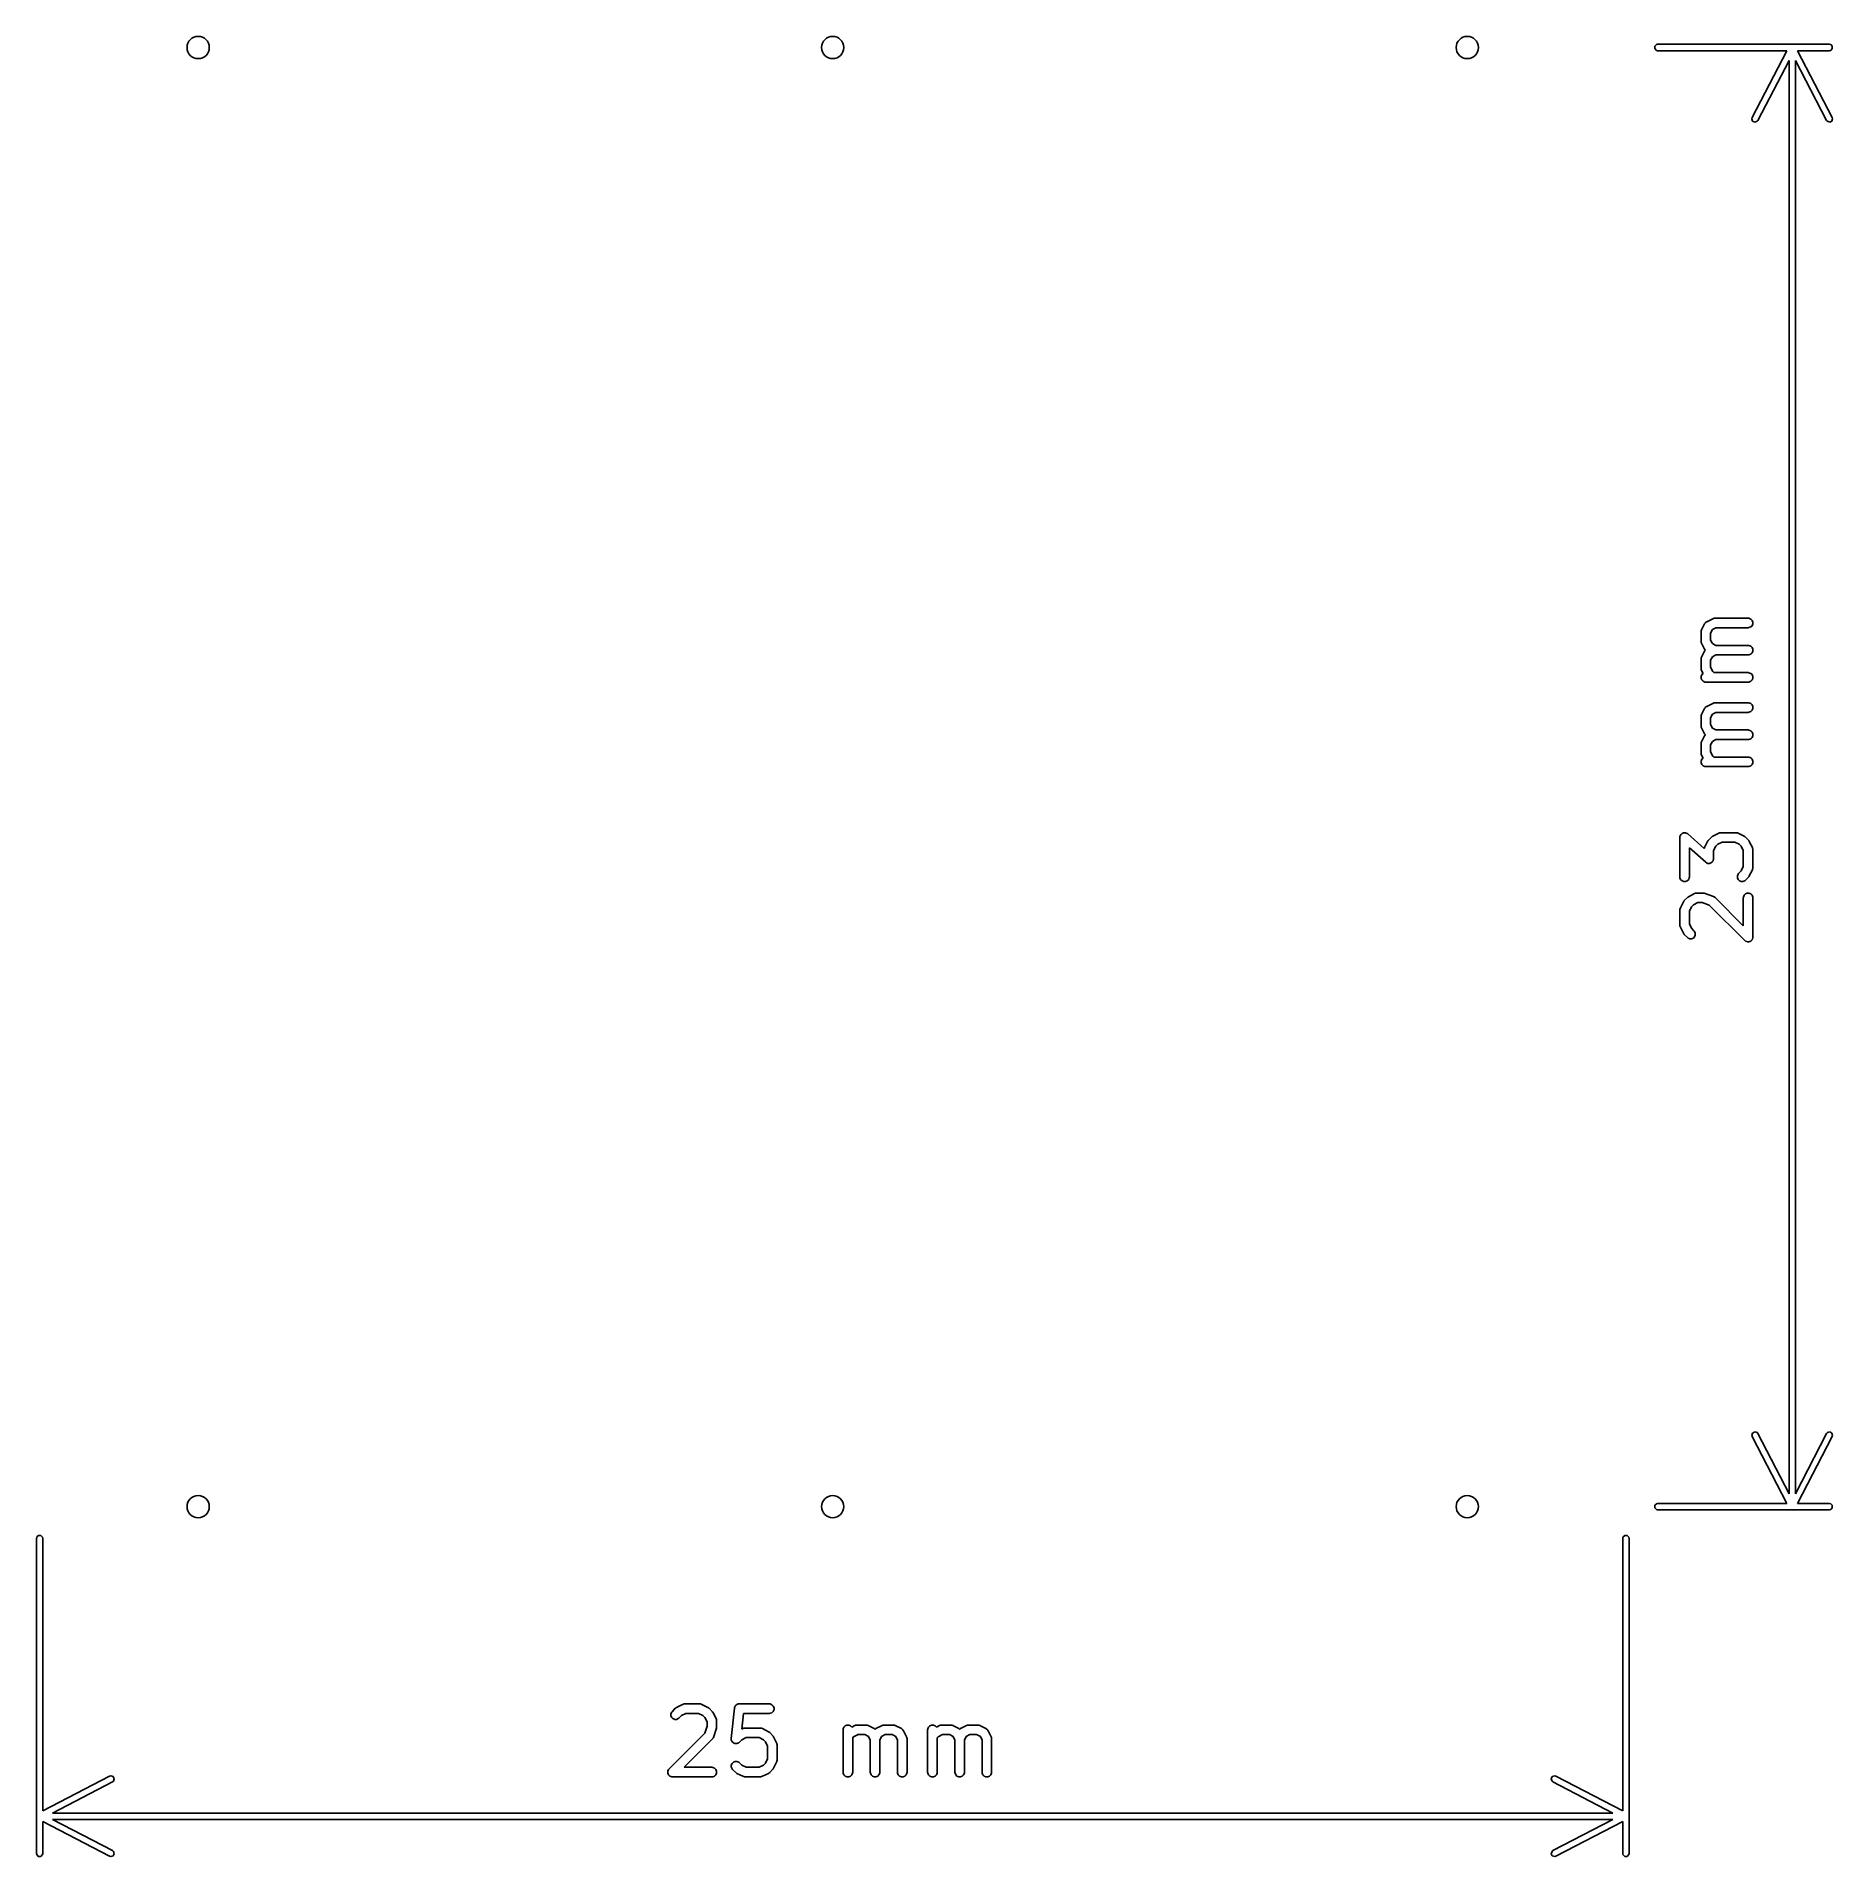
# Model space of a CAD drawing. Extents: x 0 to 1.11, y -0.22 to 0.91.
import ezdxf

# ---------------------------------------------------------------- set-up
doc = ezdxf.new("R2010")
doc.units = 0
doc.header["$MEASUREMENT"] = 0
doc.layers.add('BLACK', color=7, linetype='CONTINUOUS')

msp = doc.modelspace()

# ---------------------------------------------------------------- linework, layer by layer
at = {"layer": 'BLACK', "linetype": 'CONTINUOUS'}
for p, q in [((1.0021, 0.9063), (1.0032, 0.9073)), ((1.0021, 0.9048), (1.0021, 0.9063)), ((1.0032, 0.9037), (1.0021, 0.9048)), ((1.0032, 0.9073), (1.0039, 0.9075)), ((1.0039, 0.9035), (1.0032, 0.9037)), ((1.0039, 0.9075), (1.1105, 0.9075)), ((1.1105, 0.9075), (1.1113, 0.9073)), ((1.1113, 0.9037), (1.1105, 0.9035)), ((1.1113, 0.9073), (1.1123, 0.9063)), ((1.1123, 0.9048), (1.1113, 0.9037)), ((1.1123, 0.9063), (1.1123, 0.9048)), ((1.0842, 0.9035), (1.0039, 0.9035)), ((1.0626, 0.8621), (1.0842, 0.9035)), ((1.0855, 0.8975), (1.0661, 0.8603)), ((1.0855, 0.008), (1.0855, 0.8975)), ((1.1088, 0.8603), (1.0894, 0.8975)), ((1.0894, 0.8975), (1.0894, 0.008)), ((1.1105, 0.9035), (1.0907, 0.9035)), ((1.0907, 0.9035), (1.1123, 0.8621)), ((1.0624, 0.8613), (1.0626, 0.8621)), ((1.0628, 0.8599), (1.0624, 0.8613)), ((1.0642, 0.8592), (1.0628, 0.8599)), ((1.0656, 0.8597), (1.0642, 0.8592)), ((1.0661, 0.8603), (1.0656, 0.8597)), ((1.1093, 0.8597), (1.1088, 0.8603)), ((1.1107, 0.8592), (1.1093, 0.8597)), ((1.112, 0.8599), (1.1107, 0.8592)), ((1.1125, 0.8613), (1.112, 0.8599)), ((1.1123, 0.8621), (1.1125, 0.8613)), ((1.0309, 0.5433), (1.031, 0.5434)), ((1.0309, 0.5427), (1.0309, 0.5433)), ((1.0309, 0.5371), (1.0309, 0.5427)), ((1.031, 0.5435), (1.0312, 0.5441)), ((1.031, 0.5434), (1.031, 0.5435)), ((1.0312, 0.5441), (1.0331, 0.5478)), ((1.0331, 0.5479), (1.0331, 0.548)), ((1.0331, 0.548), (1.0332, 0.548)), ((1.0331, 0.5478), (1.0331, 0.5479)), ((1.0332, 0.548), (1.0334, 0.5483)), ((1.0334, 0.5483), (1.0336, 0.5485)), ((1.0336, 0.5485), (1.0339, 0.5488)), ((1.0339, 0.5488), (1.0342, 0.549)), ((1.0342, 0.549), (1.0342, 0.5491)), ((1.0342, 0.5491), (1.0343, 0.5491)), ((1.0343, 0.5491), (1.0344, 0.5491)), ((1.0344, 0.5491), (1.0381, 0.551)), ((1.0379, 0.5443), (1.0368, 0.542)), ((1.0401, 0.5454), (1.0379, 0.5443)), ((1.0381, 0.551), (1.0387, 0.5512)), ((1.0387, 0.5512), (1.0388, 0.5512)), ((1.0388, 0.5512), (1.0389, 0.5513)), ((1.0389, 0.5513), (1.0394, 0.5513)), ((1.0394, 0.5513), (1.0601, 0.5513)), ((1.0601, 0.5454), (1.0401, 0.5454)), ((1.0601, 0.5513), (1.0606, 0.5513)), ((1.0606, 0.5455), (1.0601, 0.5454)), ((1.0606, 0.5513), (1.0617, 0.5508)), ((1.0617, 0.5459), (1.0606, 0.5455)), ((1.0617, 0.5508), (1.0625, 0.55)), ((1.0625, 0.5467), (1.0617, 0.5459)), ((1.0625, 0.55), (1.063, 0.5489)), ((1.063, 0.5478), (1.0625, 0.5467)), ((1.063, 0.5489), (1.063, 0.5478)), ((1.0309, 0.5365), (1.0309, 0.5371)), ((1.031, 0.5364), (1.0309, 0.5365)), ((1.031, 0.5363), (1.031, 0.5364)), ((1.0312, 0.5358), (1.031, 0.5363)), ((1.0331, 0.5321), (1.0312, 0.5358)), ((1.0312, 0.5272), (1.0331, 0.5309)), ((1.0331, 0.532), (1.0331, 0.5321)), ((1.0331, 0.5319), (1.0331, 0.532)), ((1.0332, 0.5319), (1.0331, 0.5319)), ((1.0331, 0.531), (1.0331, 0.5311)), ((1.0331, 0.5311), (1.0332, 0.5311)), ((1.0331, 0.5309), (1.0331, 0.531)), ((1.0334, 0.5316), (1.0332, 0.5319)), ((1.0332, 0.5311), (1.0334, 0.5314)), ((1.0334, 0.5315), (1.0334, 0.5316)), ((1.0334, 0.5314), (1.0334, 0.5315)), ((1.0368, 0.542), (1.0368, 0.5378)), ((1.0368, 0.5378), (1.0379, 0.5356)), ((1.0379, 0.5356), (1.0401, 0.5344)), ((1.0401, 0.5344), (1.0601, 0.5344)), ((1.0601, 0.5344), (1.0606, 0.5344)), ((1.0606, 0.5344), (1.0617, 0.534)), ((1.0617, 0.534), (1.0625, 0.5331)), ((1.0625, 0.5331), (1.063, 0.5321)), ((1.063, 0.5309), (1.0625, 0.5299)), ((1.063, 0.5321), (1.063, 0.5309)), ((1.0309, 0.5264), (1.031, 0.5265)), ((1.0309, 0.5259), (1.0309, 0.5264)), ((1.0309, 0.5202), (1.0309, 0.5259)), ((1.0309, 0.5197), (1.0309, 0.5202)), ((1.031, 0.5196), (1.0309, 0.5197)), ((1.031, 0.5267), (1.0312, 0.5272)), ((1.031, 0.5265), (1.031, 0.5267)), ((1.0379, 0.5274), (1.0368, 0.5252)), ((1.0368, 0.5252), (1.0368, 0.5209)), ((1.0368, 0.5209), (1.0381, 0.5182)), ((1.0401, 0.5285), (1.0379, 0.5274)), ((1.0601, 0.5285), (1.0401, 0.5285)), ((1.0606, 0.5286), (1.0601, 0.5285)), ((1.0617, 0.529), (1.0606, 0.5286)), ((1.0625, 0.5299), (1.0617, 0.529)), ((1.0309, 0.5152), (1.0314, 0.5163)), ((1.0309, 0.514), (1.0309, 0.5152)), ((1.0314, 0.513), (1.0309, 0.514)), ((1.031, 0.5195), (1.031, 0.5196)), ((1.0312, 0.5189), (1.031, 0.5195)), ((1.0321, 0.517), (1.0312, 0.5189)), ((1.0314, 0.5163), (1.0321, 0.517)), ((1.0322, 0.5122), (1.0314, 0.513)), ((1.0332, 0.5117), (1.0322, 0.5122)), ((1.0338, 0.5117), (1.0332, 0.5117)), ((1.0601, 0.5117), (1.0338, 0.5117)), ((1.0381, 0.5182), (1.0388, 0.5176)), ((1.0388, 0.5176), (1.0601, 0.5176)), ((1.0601, 0.5176), (1.0606, 0.5175)), ((1.0606, 0.5117), (1.0601, 0.5117)), ((1.0606, 0.5175), (1.0617, 0.5171)), ((1.0617, 0.5122), (1.0606, 0.5117)), ((1.0617, 0.5171), (1.0625, 0.5163)), ((1.0625, 0.513), (1.0617, 0.5122)), ((1.0625, 0.5163), (1.063, 0.5152)), ((1.063, 0.514), (1.0625, 0.513)), ((1.063, 0.5152), (1.063, 0.514)), ((1.0344, 0.4966), (1.0381, 0.4985)), ((1.0381, 0.4985), (1.0387, 0.4987)), ((1.0387, 0.4987), (1.0388, 0.4987)), ((1.0388, 0.4987), (1.0389, 0.4988)), ((1.0389, 0.4988), (1.0394, 0.4988)), ((1.0394, 0.4988), (1.0601, 0.4988)), ((1.0601, 0.4988), (1.0606, 0.4988)), ((1.0606, 0.4988), (1.0617, 0.4983)), ((1.0617, 0.4983), (1.0625, 0.4975)), ((1.0625, 0.4975), (1.063, 0.4965)), ((1.0309, 0.4908), (1.031, 0.4909)), ((1.0309, 0.4903), (1.0309, 0.4908)), ((1.0309, 0.4846), (1.0309, 0.4903)), ((1.031, 0.491), (1.0312, 0.4916)), ((1.031, 0.4909), (1.031, 0.491)), ((1.0312, 0.4916), (1.0331, 0.4953)), ((1.0331, 0.4954), (1.0331, 0.4955)), ((1.0331, 0.4955), (1.0332, 0.4955)), ((1.0331, 0.4953), (1.0331, 0.4954)), ((1.0332, 0.4955), (1.0334, 0.4958)), ((1.0334, 0.4958), (1.0336, 0.4961)), ((1.0336, 0.4961), (1.0339, 0.4963)), ((1.0339, 0.4963), (1.0342, 0.4965)), ((1.0342, 0.4965), (1.0342, 0.4966)), ((1.0342, 0.4966), (1.0343, 0.4966)), ((1.0343, 0.4966), (1.0344, 0.4966)), ((1.0379, 0.4918), (1.0368, 0.4896)), ((1.0368, 0.4896), (1.0368, 0.4853)), ((1.0401, 0.4929), (1.0379, 0.4918)), ((1.0601, 0.4929), (1.0401, 0.4929)), ((1.0606, 0.493), (1.0601, 0.4929)), ((1.0617, 0.4934), (1.0606, 0.493)), ((1.0625, 0.4942), (1.0617, 0.4934)), ((1.063, 0.4953), (1.0625, 0.4942)), ((1.063, 0.4965), (1.063, 0.4953)), ((1.0309, 0.4841), (1.0309, 0.4846)), ((1.031, 0.484), (1.0309, 0.4841)), ((1.031, 0.4838), (1.031, 0.484)), ((1.0312, 0.4833), (1.031, 0.4838)), ((1.031, 0.4742), (1.0312, 0.4747)), ((1.0331, 0.4796), (1.0312, 0.4833)), ((1.0312, 0.4747), (1.0331, 0.4784)), ((1.0331, 0.4795), (1.0331, 0.4796)), ((1.0331, 0.4794), (1.0331, 0.4795)), ((1.0332, 0.4794), (1.0331, 0.4794)), ((1.0331, 0.4785), (1.0331, 0.4786)), ((1.0331, 0.4786), (1.0332, 0.4786)), ((1.0331, 0.4784), (1.0331, 0.4785)), ((1.0334, 0.4791), (1.0332, 0.4794)), ((1.0332, 0.4786), (1.0334, 0.4789)), ((1.0334, 0.479), (1.0334, 0.4791)), ((1.0334, 0.4789), (1.0334, 0.479)), ((1.0368, 0.4853), (1.0379, 0.4831)), ((1.0379, 0.4749), (1.0368, 0.4727)), ((1.0379, 0.4831), (1.0401, 0.482)), ((1.0401, 0.476), (1.0379, 0.4749)), ((1.0401, 0.482), (1.0601, 0.482)), ((1.0601, 0.476), (1.0401, 0.476)), ((1.0601, 0.482), (1.0606, 0.4819)), ((1.0606, 0.4761), (1.0601, 0.476)), ((1.0606, 0.4819), (1.0617, 0.4815)), ((1.0617, 0.4765), (1.0606, 0.4761)), ((1.0617, 0.4815), (1.0625, 0.4806)), ((1.0625, 0.4774), (1.0617, 0.4765)), ((1.0625, 0.4806), (1.063, 0.4796)), ((1.063, 0.4784), (1.0625, 0.4774)), ((1.063, 0.4796), (1.063, 0.4784)), ((1.0309, 0.474), (1.031, 0.4741)), ((1.0309, 0.4734), (1.0309, 0.474)), ((1.0309, 0.4678), (1.0309, 0.4734)), ((1.0309, 0.4672), (1.0309, 0.4678)), ((1.031, 0.4671), (1.0309, 0.4672)), ((1.0309, 0.4627), (1.0314, 0.4638)), ((1.031, 0.4741), (1.031, 0.4742)), ((1.031, 0.467), (1.031, 0.4671)), ((1.0312, 0.4664), (1.031, 0.467)), ((1.0321, 0.4645), (1.0312, 0.4664)), ((1.0314, 0.4638), (1.0321, 0.4645)), ((1.0368, 0.4727), (1.0368, 0.4685)), ((1.0368, 0.4685), (1.0381, 0.4658)), ((1.0381, 0.4658), (1.0388, 0.4651)), ((1.0388, 0.4651), (1.0601, 0.4651)), ((1.0601, 0.4651), (1.0606, 0.465)), ((1.0606, 0.465), (1.0617, 0.4646)), ((1.0617, 0.4646), (1.0625, 0.4638)), ((1.0625, 0.4638), (1.063, 0.4627)), ((1.0309, 0.4616), (1.0309, 0.4627)), ((1.0314, 0.4605), (1.0309, 0.4616)), ((1.0322, 0.4597), (1.0314, 0.4605)), ((1.0332, 0.4592), (1.0322, 0.4597)), ((1.0338, 0.4592), (1.0332, 0.4592)), ((1.0601, 0.4592), (1.0338, 0.4592)), ((1.0606, 0.4592), (1.0601, 0.4592)), ((1.0617, 0.4597), (1.0606, 0.4592)), ((1.0625, 0.4605), (1.0617, 0.4597)), ((1.063, 0.4616), (1.0625, 0.4605)), ((1.063, 0.4627), (1.063, 0.4616)), ((1.0195, 0.4179), (1.0199, 0.4181)), ((1.0199, 0.4181), (1.02, 0.4181)), ((1.02, 0.4181), (1.0201, 0.4182)), ((1.0201, 0.4182), (1.0206, 0.4182)), ((1.0206, 0.4182), (1.0211, 0.4182)), ((1.0211, 0.4182), (1.0212, 0.4182)), ((1.0212, 0.4182), (1.0213, 0.4182)), ((1.0213, 0.4182), (1.0217, 0.418)), ((1.0217, 0.418), (1.0222, 0.4178)), ((1.0419, 0.4179), (1.0424, 0.4181)), ((1.0424, 0.4181), (1.0425, 0.4181)), ((1.0425, 0.4181), (1.0426, 0.4182)), ((1.0426, 0.4182), (1.0432, 0.4182)), ((1.0432, 0.4182), (1.0526, 0.4182)), ((1.0526, 0.4182), (1.0531, 0.4182)), ((1.0531, 0.4182), (1.0532, 0.4181)), ((1.0532, 0.4181), (1.0534, 0.4181)), ((1.0534, 0.4181), (1.0539, 0.4179)), ((1.0177, 0.4153), (1.0178, 0.4156)), ((1.0177, 0.3909), (1.0177, 0.4153)), ((1.0178, 0.4158), (1.018, 0.4163)), ((1.0178, 0.4157), (1.0178, 0.4158)), ((1.0178, 0.4156), (1.0178, 0.4157)), ((1.0178, 0.4156), (1.0178, 0.4156)), ((1.018, 0.4163), (1.0181, 0.4167)), ((1.0181, 0.4167), (1.0182, 0.4168)), ((1.0182, 0.4169), (1.0186, 0.4172)), ((1.0182, 0.4168), (1.0182, 0.4169)), ((1.0186, 0.4172), (1.0189, 0.4176)), ((1.0189, 0.4176), (1.019, 0.4176)), ((1.019, 0.4176), (1.0191, 0.4177)), ((1.0191, 0.4177), (1.0195, 0.4179)), ((1.0222, 0.4178), (1.0223, 0.4177)), ((1.0223, 0.4177), (1.0223, 0.4177)), ((1.0223, 0.4177), (1.0224, 0.4177)), ((1.0224, 0.4177), (1.0226, 0.4175)), ((1.0226, 0.4175), (1.0329, 0.4085)), ((1.0338, 0.3999), (1.0237, 0.4088)), ((1.0237, 0.4088), (1.0237, 0.3909)), ((1.0329, 0.4085), (1.0331, 0.4091)), ((1.0331, 0.4091), (1.0349, 0.4128)), ((1.0349, 0.4128), (1.0351, 0.4131)), ((1.0351, 0.4131), (1.0351, 0.4132)), ((1.0351, 0.4132), (1.0352, 0.4132)), ((1.0352, 0.4133), (1.0353, 0.4134)), ((1.0352, 0.4132), (1.0352, 0.4133)), ((1.0353, 0.4134), (1.0355, 0.4136)), ((1.0355, 0.4136), (1.0374, 0.4155)), ((1.0374, 0.4155), (1.0376, 0.4157)), ((1.0376, 0.4157), (1.0377, 0.4158)), ((1.0376, 0.4157), (1.0376, 0.4157)), ((1.0377, 0.4158), (1.0378, 0.4158)), ((1.0378, 0.4158), (1.0379, 0.4159)), ((1.0379, 0.4159), (1.0381, 0.416)), ((1.0381, 0.416), (1.0419, 0.4179)), ((1.04, 0.4098), (1.0387, 0.4071)), ((1.0387, 0.4071), (1.0387, 0.4021)), ((1.0412, 0.411), (1.04, 0.4098)), ((1.0439, 0.4123), (1.0412, 0.411)), ((1.0519, 0.4123), (1.0439, 0.4123)), ((1.0546, 0.411), (1.0519, 0.4123)), ((1.0539, 0.4179), (1.0576, 0.416)), ((1.0558, 0.4098), (1.0546, 0.411)), ((1.0571, 0.4071), (1.0558, 0.4098)), ((1.0571, 0.3972), (1.0571, 0.4071)), ((1.0576, 0.416), (1.0579, 0.4159)), ((1.0579, 0.4159), (1.058, 0.4158)), ((1.058, 0.4158), (1.058, 0.4158)), ((1.058, 0.4158), (1.0581, 0.4157)), ((1.0581, 0.4157), (1.0582, 0.4157)), ((1.0582, 0.4157), (1.0584, 0.4155)), ((1.0584, 0.4155), (1.0603, 0.4136)), ((1.0603, 0.4136), (1.0605, 0.4134)), ((1.0605, 0.4134), (1.0605, 0.4133)), ((1.0605, 0.4133), (1.0606, 0.4132)), ((1.0606, 0.4132), (1.0607, 0.4132)), ((1.0607, 0.4132), (1.0607, 0.4131)), ((1.0607, 0.4131), (1.0608, 0.4128)), ((1.0608, 0.4128), (1.0627, 0.4091)), ((1.0627, 0.4091), (1.0629, 0.4085)), ((1.0629, 0.4085), (1.0629, 0.4084)), ((1.0629, 0.4084), (1.063, 0.4083)), ((1.063, 0.4083), (1.063, 0.4078)), ((1.063, 0.4078), (1.063, 0.3965)), ((1.034, 0.3997), (1.0338, 0.3999)), ((1.0341, 0.3997), (1.034, 0.3997)), ((1.0342, 0.3996), (1.0341, 0.3997)), ((1.0341, 0.3997), (1.0341, 0.3997)), ((1.0347, 0.3994), (1.0342, 0.3996)), ((1.0351, 0.3992), (1.0347, 0.3994)), ((1.0352, 0.3992), (1.0351, 0.3992)), ((1.0353, 0.3992), (1.0352, 0.3992)), ((1.0358, 0.3992), (1.0353, 0.3992)), ((1.0363, 0.3992), (1.0358, 0.3992)), ((1.0364, 0.3993), (1.0363, 0.3992)), ((1.0365, 0.3993), (1.0364, 0.3993)), ((1.0369, 0.3995), (1.0365, 0.3993)), ((1.0373, 0.3997), (1.0369, 0.3995)), ((1.0374, 0.3998), (1.0373, 0.3997)), ((1.0375, 0.3998), (1.0374, 0.3998)), ((1.0378, 0.4002), (1.0375, 0.3998)), ((1.0382, 0.4005), (1.0378, 0.4002)), ((1.0383, 0.4007), (1.0382, 0.4006)), ((1.0382, 0.4006), (1.0382, 0.4005)), ((1.0384, 0.4011), (1.0383, 0.4007)), ((1.0386, 0.4016), (1.0384, 0.4011)), ((1.0387, 0.4021), (1.0386, 0.4018)), ((1.0386, 0.4018), (1.0386, 0.4018)), ((1.0386, 0.4018), (1.0386, 0.4017)), ((1.0386, 0.4017), (1.0386, 0.4016)), ((1.0558, 0.3945), (1.0571, 0.3972)), ((1.0629, 0.3957), (1.0627, 0.3952)), ((1.063, 0.3959), (1.0629, 0.3958)), ((1.0629, 0.3958), (1.0629, 0.3957)), ((1.063, 0.3965), (1.063, 0.3959)), ((1.0178, 0.3903), (1.0177, 0.3909)), ((1.0182, 0.3892), (1.0178, 0.3903)), ((1.0191, 0.3884), (1.0182, 0.3892)), ((1.0201, 0.388), (1.0191, 0.3884)), ((1.0213, 0.388), (1.0201, 0.388)), ((1.0223, 0.3884), (1.0213, 0.388)), ((1.0232, 0.3892), (1.0223, 0.3884)), ((1.0236, 0.3903), (1.0232, 0.3892)), ((1.0237, 0.3909), (1.0236, 0.3903)), ((1.0534, 0.3915), (1.0539, 0.3925)), ((1.0534, 0.3903), (1.0534, 0.3915)), ((1.0539, 0.3892), (1.0534, 0.3903)), ((1.0539, 0.3925), (1.0542, 0.393)), ((1.0547, 0.3884), (1.0539, 0.3892)), ((1.0542, 0.393), (1.0558, 0.3945)), ((1.0557, 0.388), (1.0547, 0.3884)), ((1.0569, 0.388), (1.0557, 0.388)), ((1.058, 0.3884), (1.0569, 0.388)), ((1.0584, 0.3888), (1.058, 0.3884)), ((1.0603, 0.3907), (1.0584, 0.3888)), ((1.0605, 0.3909), (1.0603, 0.3907)), ((1.0606, 0.391), (1.0605, 0.391)), ((1.0605, 0.391), (1.0605, 0.3909)), ((1.0607, 0.3911), (1.0606, 0.391)), ((1.0608, 0.3914), (1.0607, 0.3912)), ((1.0607, 0.3912), (1.0607, 0.3911)), ((1.0627, 0.3952), (1.0608, 0.3914)), ((1.0181, 0.3716), (1.0199, 0.3753)), ((1.0199, 0.3753), (1.0201, 0.3756)), ((1.0201, 0.3756), (1.0201, 0.3757)), ((1.0201, 0.3757), (1.0202, 0.3757)), ((1.0202, 0.3758), (1.0203, 0.3759)), ((1.0202, 0.3757), (1.0202, 0.3758)), ((1.0203, 0.3759), (1.0205, 0.3761)), ((1.0205, 0.3761), (1.0224, 0.378)), ((1.0224, 0.378), (1.0226, 0.3782)), ((1.0226, 0.3782), (1.0227, 0.3783)), ((1.0226, 0.3782), (1.0226, 0.3782)), ((1.0227, 0.3783), (1.0228, 0.3783)), ((1.0228, 0.3783), (1.0229, 0.3784)), ((1.0229, 0.3784), (1.0231, 0.3785)), ((1.0231, 0.3785), (1.0269, 0.3804)), ((1.0262, 0.3735), (1.025, 0.3723)), ((1.0289, 0.3748), (1.0262, 0.3735)), ((1.0269, 0.3804), (1.0274, 0.3806)), ((1.0274, 0.3806), (1.0275, 0.3806)), ((1.0275, 0.3806), (1.0276, 0.3807)), ((1.0276, 0.3807), (1.0282, 0.3807)), ((1.0282, 0.3807), (1.032, 0.3807)), ((1.0315, 0.3748), (1.0289, 0.3748)), ((1.036, 0.3733), (1.0315, 0.3748)), ((1.032, 0.3807), (1.0322, 0.3807)), ((1.0322, 0.3807), (1.0323, 0.3807)), ((1.0323, 0.3807), (1.0324, 0.3807)), ((1.0324, 0.3807), (1.0325, 0.3807)), ((1.0325, 0.3807), (1.0326, 0.3806)), ((1.0326, 0.3806), (1.0329, 0.3806)), ((1.0329, 0.3806), (1.0385, 0.3787)), ((1.058, 0.3513), (1.036, 0.3733)), ((1.0385, 0.3787), (1.039, 0.3785)), ((1.039, 0.3785), (1.0391, 0.3784)), ((1.0391, 0.3784), (1.0392, 0.3783)), ((1.0392, 0.3783), (1.0397, 0.378)), ((1.0397, 0.378), (1.0571, 0.3605)), ((1.0571, 0.3778), (1.0572, 0.3783)), ((1.0571, 0.3605), (1.0571, 0.3778)), ((1.0572, 0.3783), (1.0576, 0.3794)), ((1.0576, 0.3794), (1.0584, 0.3802)), ((1.0584, 0.3802), (1.0595, 0.3807)), ((1.0595, 0.3807), (1.0606, 0.3807)), ((1.0606, 0.3807), (1.0617, 0.3802)), ((1.0617, 0.3802), (1.0625, 0.3794)), ((1.0625, 0.3794), (1.063, 0.3783)), ((1.063, 0.3783), (1.063, 0.3778)), ((1.063, 0.3778), (1.063, 0.3534)), ((1.0177, 0.3703), (1.0178, 0.3708)), ((1.0177, 0.3609), (1.0177, 0.3703)), ((1.0178, 0.3709), (1.0179, 0.371)), ((1.0178, 0.3708), (1.0178, 0.3709)), ((1.0179, 0.371), (1.0181, 0.3716)), ((1.025, 0.3723), (1.0237, 0.3696)), ((1.0237, 0.3696), (1.0237, 0.3616)), ((1.0237, 0.3616), (1.025, 0.3589)), ((1.0178, 0.3603), (1.0177, 0.3609)), ((1.0178, 0.3602), (1.0178, 0.3603)), ((1.0179, 0.3601), (1.0178, 0.3602)), ((1.0181, 0.3596), (1.0179, 0.3601)), ((1.0199, 0.3558), (1.0181, 0.3596)), ((1.0201, 0.3556), (1.0199, 0.3558)), ((1.0201, 0.3555), (1.0201, 0.3556)), ((1.0202, 0.3554), (1.0201, 0.3555)), ((1.0202, 0.3553), (1.0202, 0.3554)), ((1.0203, 0.3553), (1.0202, 0.3553)), ((1.0205, 0.3551), (1.0203, 0.3553)), ((1.0224, 0.3532), (1.0205, 0.3551)), ((1.0228, 0.3528), (1.0224, 0.3532)), ((1.0239, 0.3524), (1.0228, 0.3528)), ((1.025, 0.3524), (1.0239, 0.3524)), ((1.025, 0.3589), (1.0265, 0.3574)), ((1.0261, 0.3528), (1.025, 0.3524)), ((1.0269, 0.3536), (1.0261, 0.3528)), ((1.0265, 0.3574), (1.0269, 0.3569)), ((1.0269, 0.3569), (1.0273, 0.3558)), ((1.0273, 0.3547), (1.0269, 0.3536)), ((1.0273, 0.3558), (1.0273, 0.3547)), ((1.0584, 0.3509), (1.058, 0.3513)), ((1.0592, 0.3506), (1.0584, 0.3509)), ((1.0595, 0.3505), (1.0592, 0.3506)), ((1.0606, 0.3505), (1.0595, 0.3505)), ((1.0595, 0.3505), (1.0595, 0.3505)), ((1.0617, 0.3509), (1.0606, 0.3505)), ((1.0625, 0.3518), (1.0617, 0.3509)), ((1.0628, 0.3525), (1.0625, 0.3518)), ((1.063, 0.3528), (1.0628, 0.3525)), ((1.063, 0.3534), (1.063, 0.3528)), ((1.0624, 0.0442), (1.0628, 0.0456)), ((1.0628, 0.0456), (1.0642, 0.0463)), ((1.0642, 0.0463), (1.0656, 0.0459)), ((1.0656, 0.0459), (1.0661, 0.0453)), ((1.0661, 0.0453), (1.0855, 0.008)), ((1.0894, 0.008), (1.1088, 0.0453)), ((1.1088, 0.0453), (1.1093, 0.0459)), ((1.1093, 0.0459), (1.1107, 0.0463)), ((1.1107, 0.0463), (1.112, 0.0456)), ((1.112, 0.0456), (1.1125, 0.0442)), ((1.0626, 0.0434), (1.0624, 0.0442)), ((1.0842, 0.002), (1.0626, 0.0434)), ((1.1123, 0.0434), (1.0907, 0.002)), ((1.1125, 0.0442), (1.1123, 0.0434)), ((1.0021, 0.0008), (1.0032, 0.0018)), ((1.0021, -0.0008), (1.0021, 0.0008)), ((1.0032, 0.0018), (1.0039, 0.002)), ((1.0039, 0.002), (1.0842, 0.002)), ((1.0907, 0.002), (1.1105, 0.002)), ((1.1105, 0.002), (1.1113, 0.0018)), ((1.1113, 0.0018), (1.1123, 0.0008)), ((1.1123, 0.0008), (1.1123, -0.0008)), ((1.0032, -0.0018), (1.0021, -0.0008)), ((1.0039, -0.002), (1.0032, -0.0018)), ((1.1105, -0.002), (1.0039, -0.002)), ((1.1113, -0.0018), (1.1105, -0.002)), ((1.1123, -0.0008), (1.1113, -0.0018)), ((-0.002, -0.0197), (-0.0018, -0.0189)), ((-0.002, -0.2153), (-0.002, -0.0197)), ((-0.0018, -0.0189), (-0.0008, -0.0179)), ((-0.0008, -0.0179), (0.0008, -0.0179)), ((0.0008, -0.0179), (0.0018, -0.0189)), ((0.0018, -0.0189), (0.002, -0.0197)), ((0.002, -0.0197), (0.002, -0.1889)), ((0.9823, -0.0197), (0.9824, -0.0189)), ((0.9823, -0.1889), (0.9823, -0.0197)), ((0.9824, -0.0189), (0.9835, -0.0179)), ((0.9835, -0.0179), (0.985, -0.0179)), ((0.985, -0.0179), (0.9861, -0.0189)), ((0.9861, -0.0189), (0.9862, -0.0197)), ((0.9862, -0.0197), (0.9862, -0.2153)), ((0.3952, -0.1247), (0.3989, -0.1228)), ((0.3989, -0.1228), (0.3995, -0.1226)), ((0.3995, -0.1226), (0.3996, -0.1226)), ((0.3996, -0.1226), (0.3997, -0.1225)), ((0.3997, -0.1225), (0.4003, -0.1225)), ((0.4003, -0.1225), (0.4096, -0.1225)), ((0.4096, -0.1225), (0.4102, -0.1225)), ((0.4102, -0.1225), (0.4103, -0.1226)), ((0.4103, -0.1226), (0.4104, -0.1226)), ((0.4104, -0.1226), (0.411, -0.1228)), ((0.411, -0.1228), (0.4147, -0.1247)), ((0.4312, -0.1246), (0.4314, -0.1242)), ((0.4314, -0.1242), (0.4316, -0.1238)), ((0.4316, -0.1238), (0.4317, -0.1237)), ((0.4317, -0.1235), (0.4321, -0.1233)), ((0.4317, -0.1237), (0.4317, -0.1235)), ((0.4321, -0.1233), (0.4324, -0.123)), ((0.4324, -0.123), (0.4325, -0.1229)), ((0.4325, -0.1229), (0.4326, -0.1228)), ((0.4326, -0.1228), (0.433, -0.1227)), ((0.433, -0.1227), (0.4334, -0.1225)), ((0.4334, -0.1225), (0.4337, -0.1225)), ((0.4337, -0.1225), (0.4337, -0.1225)), ((0.4337, -0.1225), (0.4338, -0.1225)), ((0.4338, -0.1225), (0.434, -0.1225)), ((0.434, -0.1225), (0.4528, -0.1225)), ((0.4528, -0.1225), (0.4533, -0.1225)), ((0.4533, -0.1225), (0.4544, -0.123)), ((0.4544, -0.123), (0.4552, -0.1238)), ((0.4552, -0.1238), (0.4557, -0.1248)), ((0.3917, -0.1286), (0.3922, -0.1275)), ((0.3917, -0.1298), (0.3917, -0.1286)), ((0.3922, -0.1308), (0.3917, -0.1298)), ((0.3922, -0.1275), (0.3926, -0.1271)), ((0.393, -0.1316), (0.3922, -0.1308)), ((0.3926, -0.1271), (0.3944, -0.1252)), ((0.3941, -0.1321), (0.393, -0.1316)), ((0.3952, -0.1321), (0.3941, -0.1321)), ((0.3944, -0.1252), (0.3947, -0.125)), ((0.3947, -0.125), (0.3948, -0.1249)), ((0.3947, -0.125), (0.3947, -0.125)), ((0.3948, -0.1249), (0.3949, -0.1248)), ((0.3949, -0.1248), (0.3952, -0.1247)), ((0.3949, -0.1248), (0.3949, -0.1248)), ((0.3963, -0.1316), (0.3952, -0.1321)), ((0.3967, -0.1313), (0.3963, -0.1316)), ((0.3983, -0.1297), (0.3967, -0.1313)), ((0.401, -0.1284), (0.3983, -0.1297)), ((0.4089, -0.1284), (0.401, -0.1284)), ((0.4116, -0.1297), (0.4089, -0.1284)), ((0.4128, -0.1309), (0.4116, -0.1297)), ((0.4142, -0.1336), (0.4128, -0.1309)), ((0.4142, -0.1362), (0.4142, -0.1336)), ((0.4147, -0.1247), (0.415, -0.1248)), ((0.415, -0.1248), (0.415, -0.1248)), ((0.415, -0.1248), (0.4151, -0.1249)), ((0.4151, -0.1249), (0.4152, -0.125)), ((0.4152, -0.125), (0.4152, -0.125)), ((0.4152, -0.125), (0.4155, -0.1252)), ((0.4155, -0.1252), (0.4173, -0.1271)), ((0.4173, -0.1271), (0.4175, -0.1273)), ((0.4175, -0.1273), (0.4176, -0.1274)), ((0.4176, -0.1274), (0.4176, -0.1275)), ((0.4176, -0.1275), (0.4177, -0.1275)), ((0.4177, -0.1275), (0.4177, -0.1276)), ((0.4177, -0.1276), (0.4179, -0.1279)), ((0.4179, -0.1279), (0.4198, -0.1316)), ((0.4198, -0.1316), (0.42, -0.1321)), ((0.42, -0.1321), (0.42, -0.1323)), ((0.42, -0.1323), (0.42, -0.1323)), ((0.42, -0.1323), (0.4201, -0.1329)), ((0.4201, -0.1329), (0.4201, -0.1367)), ((0.4292, -0.1439), (0.4311, -0.1251)), ((0.4311, -0.1248), (0.4312, -0.1246)), ((0.4311, -0.1249), (0.4311, -0.1248)), ((0.4311, -0.1248), (0.4311, -0.1248)), ((0.4311, -0.1251), (0.4311, -0.1249)), ((0.4367, -0.1284), (0.4357, -0.1381)), ((0.4528, -0.1284), (0.4367, -0.1284)), ((0.4533, -0.1283), (0.4528, -0.1284)), ((0.4544, -0.1279), (0.4533, -0.1283)), ((0.4552, -0.1271), (0.4544, -0.1279)), ((0.4557, -0.126), (0.4552, -0.1271)), ((0.4557, -0.1248), (0.4557, -0.126)), ((0.3907, -0.1627), (0.4127, -0.1407)), ((0.4173, -0.1444), (0.3999, -0.1618)), ((0.4127, -0.1407), (0.4142, -0.1362)), ((0.4177, -0.1439), (0.4173, -0.1444)), ((0.4178, -0.1438), (0.4177, -0.1439)), ((0.4181, -0.1432), (0.4178, -0.1438)), ((0.4178, -0.1438), (0.4178, -0.1438)), ((0.4199, -0.1376), (0.4181, -0.1432)), ((0.42, -0.1373), (0.4199, -0.1376)), ((0.4201, -0.137), (0.42, -0.1371)), ((0.42, -0.1371), (0.42, -0.1373)), ((0.42, -0.1373), (0.42, -0.1373)), ((0.4201, -0.1367), (0.4201, -0.137)), ((0.4201, -0.137), (0.4201, -0.137)), ((0.4292, -0.1445), (0.4292, -0.1439)), ((0.4292, -0.1446), (0.4292, -0.1445)), ((0.4292, -0.1447), (0.4292, -0.1446)), ((0.4294, -0.1451), (0.4292, -0.1447)), ((0.4295, -0.1456), (0.4294, -0.1451)), ((0.4296, -0.1457), (0.4295, -0.1456)), ((0.4297, -0.1458), (0.4296, -0.1457)), ((0.43, -0.1461), (0.4297, -0.1458)), ((0.4303, -0.1465), (0.43, -0.1461)), ((0.4304, -0.1465), (0.4303, -0.1465)), ((0.4305, -0.1466), (0.4304, -0.1465)), ((0.4309, -0.1468), (0.4305, -0.1466)), ((0.4313, -0.147), (0.4309, -0.1468)), ((0.4335, -0.1468), (0.4331, -0.1469)), ((0.4336, -0.1467), (0.4335, -0.1468)), ((0.4338, -0.1466), (0.4336, -0.1467)), ((0.4342, -0.1463), (0.4338, -0.1466)), ((0.4358, -0.1447), (0.4342, -0.1463)), ((0.4357, -0.1381), (0.4364, -0.1378)), ((0.4385, -0.1434), (0.4358, -0.1447)), ((0.4364, -0.1378), (0.437, -0.1376)), ((0.437, -0.1376), (0.4371, -0.1376)), ((0.4371, -0.1376), (0.4372, -0.1375)), ((0.4372, -0.1375), (0.4378, -0.1375)), ((0.4378, -0.1375), (0.4471, -0.1375)), ((0.4464, -0.1434), (0.4385, -0.1434)), ((0.4491, -0.1447), (0.4464, -0.1434)), ((0.4471, -0.1375), (0.4477, -0.1375)), ((0.4477, -0.1375), (0.4478, -0.1376)), ((0.4478, -0.1376), (0.4479, -0.1376)), ((0.4479, -0.1376), (0.4485, -0.1378)), ((0.4485, -0.1378), (0.4522, -0.1397)), ((0.4503, -0.1459), (0.4491, -0.1447)), ((0.4517, -0.1486), (0.4503, -0.1459)), ((0.4522, -0.1397), (0.4524, -0.1398)), ((0.4524, -0.1398), (0.4525, -0.1398)), ((0.4525, -0.1398), (0.4526, -0.1399)), ((0.4526, -0.1399), (0.4527, -0.14)), ((0.4527, -0.14), (0.4527, -0.14)), ((0.4527, -0.14), (0.453, -0.1402)), ((0.453, -0.1402), (0.4548, -0.1421)), ((0.4548, -0.1421), (0.455, -0.1423)), ((0.455, -0.1423), (0.4551, -0.1424)), ((0.4551, -0.1424), (0.4551, -0.1425)), ((0.4551, -0.1425), (0.4552, -0.1425)), ((0.4552, -0.1425), (0.4552, -0.1426)), ((0.4552, -0.1426), (0.4554, -0.1429)), ((0.4554, -0.1429), (0.4573, -0.1466)), ((0.4573, -0.1466), (0.4575, -0.1471)), ((0.4985, -0.1385), (0.4986, -0.138)), ((0.4985, -0.1648), (0.4985, -0.1385)), ((0.4986, -0.138), (0.499, -0.1369)), ((0.499, -0.1369), (0.4999, -0.1361)), ((0.4999, -0.1361), (0.5009, -0.1357)), ((0.5009, -0.1357), (0.5021, -0.1357)), ((0.5021, -0.1357), (0.5031, -0.1361)), ((0.5031, -0.1361), (0.5039, -0.1369)), ((0.5039, -0.1369), (0.5058, -0.1359)), ((0.5051, -0.1429), (0.5045, -0.1435)), ((0.5045, -0.1435), (0.5045, -0.1648)), ((0.5078, -0.1415), (0.5051, -0.1429)), ((0.5058, -0.1359), (0.5063, -0.1357)), ((0.5063, -0.1357), (0.5065, -0.1357)), ((0.5065, -0.1357), (0.5071, -0.1356)), ((0.5065, -0.1357), (0.5065, -0.1357)), ((0.5071, -0.1356), (0.5127, -0.1356)), ((0.5121, -0.1415), (0.5078, -0.1415)), ((0.5143, -0.1426), (0.5121, -0.1415)), ((0.5127, -0.1356), (0.5133, -0.1357)), ((0.5133, -0.1357), (0.5134, -0.1357)), ((0.5134, -0.1357), (0.5135, -0.1357)), ((0.5135, -0.1357), (0.5141, -0.1359)), ((0.5141, -0.1359), (0.5178, -0.1378)), ((0.5154, -0.1449), (0.5143, -0.1426)), ((0.5154, -0.1648), (0.5154, -0.1449)), ((0.5178, -0.1378), (0.5179, -0.1378)), ((0.5179, -0.1378), (0.518, -0.1379)), ((0.518, -0.1379), (0.518, -0.1379)), ((0.518, -0.1379), (0.5183, -0.1381)), ((0.5183, -0.1381), (0.5184, -0.1382)), ((0.5184, -0.1381), (0.5187, -0.1379)), ((0.5184, -0.1382), (0.5184, -0.1381)), ((0.5187, -0.1379), (0.5188, -0.1379)), ((0.5188, -0.1379), (0.5188, -0.1378)), ((0.5188, -0.1378), (0.5189, -0.1378)), ((0.5189, -0.1378), (0.5227, -0.1359)), ((0.5224, -0.1426), (0.5213, -0.1449)), ((0.5213, -0.1449), (0.5213, -0.1648)), ((0.5247, -0.1415), (0.5224, -0.1426)), ((0.5227, -0.1359), (0.5232, -0.1357)), ((0.5232, -0.1357), (0.5233, -0.1357)), ((0.5233, -0.1357), (0.5234, -0.1357)), ((0.5234, -0.1357), (0.524, -0.1356)), ((0.524, -0.1356), (0.5296, -0.1356)), ((0.5289, -0.1415), (0.5247, -0.1415)), ((0.5312, -0.1426), (0.5289, -0.1415)), ((0.5296, -0.1356), (0.5302, -0.1357)), ((0.5302, -0.1357), (0.5303, -0.1357)), ((0.5303, -0.1357), (0.5304, -0.1357)), ((0.5304, -0.1357), (0.5309, -0.1359)), ((0.5309, -0.1359), (0.5347, -0.1378)), ((0.5323, -0.1449), (0.5312, -0.1426)), ((0.5323, -0.1648), (0.5323, -0.1449)), ((0.5347, -0.1378), (0.5348, -0.1378)), ((0.5348, -0.1378), (0.5348, -0.1379)), ((0.5348, -0.1379), (0.5349, -0.1379)), ((0.5349, -0.1379), (0.5352, -0.1381)), ((0.5352, -0.1381), (0.5354, -0.1384)), ((0.5354, -0.1384), (0.5357, -0.1386)), ((0.5357, -0.1386), (0.5359, -0.1389)), ((0.5359, -0.1389), (0.5359, -0.139)), ((0.5359, -0.139), (0.536, -0.139)), ((0.536, -0.139), (0.536, -0.1391)), ((0.536, -0.1391), (0.5379, -0.1429)), ((0.5379, -0.1429), (0.5381, -0.1434)), ((0.5381, -0.1434), (0.5381, -0.1435)), ((0.5381, -0.1435), (0.5381, -0.1436)), ((0.5381, -0.1436), (0.5382, -0.1442)), ((0.5382, -0.1442), (0.5382, -0.1648)), ((0.551, -0.1385), (0.5511, -0.138)), ((0.551, -0.1648), (0.551, -0.1385)), ((0.5511, -0.138), (0.5515, -0.1369)), ((0.5515, -0.1369), (0.5524, -0.1361)), ((0.5524, -0.1361), (0.5534, -0.1357)), ((0.5534, -0.1357), (0.5546, -0.1357)), ((0.5546, -0.1357), (0.5556, -0.1361)), ((0.5556, -0.1361), (0.5564, -0.1369)), ((0.5564, -0.1369), (0.5583, -0.1359)), ((0.5576, -0.1429), (0.5569, -0.1435)), ((0.5569, -0.1435), (0.5569, -0.1648)), ((0.5603, -0.1415), (0.5576, -0.1429)), ((0.5583, -0.1359), (0.5588, -0.1357)), ((0.5588, -0.1357), (0.5589, -0.1357)), ((0.5589, -0.1357), (0.559, -0.1357)), ((0.559, -0.1357), (0.5596, -0.1356)), ((0.5596, -0.1356), (0.5652, -0.1356)), ((0.5645, -0.1415), (0.5603, -0.1415)), ((0.5668, -0.1426), (0.5645, -0.1415)), ((0.5652, -0.1356), (0.5658, -0.1357)), ((0.5658, -0.1357), (0.5659, -0.1357)), ((0.5659, -0.1357), (0.566, -0.1357)), ((0.566, -0.1357), (0.5666, -0.1359)), ((0.5666, -0.1359), (0.5703, -0.1378)), ((0.5679, -0.1449), (0.5668, -0.1426)), ((0.5679, -0.1648), (0.5679, -0.1449)), ((0.5703, -0.1378), (0.5704, -0.1378)), ((0.5704, -0.1378), (0.5705, -0.1379)), ((0.5705, -0.1379), (0.5705, -0.1379)), ((0.5705, -0.1379), (0.5708, -0.1381)), ((0.5708, -0.1381), (0.5709, -0.1382)), ((0.5709, -0.1381), (0.5712, -0.1379)), ((0.5709, -0.1382), (0.5709, -0.1381)), ((0.5712, -0.1379), (0.5713, -0.1379)), ((0.5713, -0.1379), (0.5713, -0.1378)), ((0.5713, -0.1378), (0.5714, -0.1378)), ((0.5714, -0.1378), (0.5752, -0.1359)), ((0.5749, -0.1426), (0.5738, -0.1449)), ((0.5738, -0.1449), (0.5738, -0.1648)), ((0.5772, -0.1415), (0.5749, -0.1426)), ((0.5752, -0.1359), (0.5757, -0.1357)), ((0.5757, -0.1357), (0.5758, -0.1357)), ((0.5758, -0.1357), (0.5759, -0.1357)), ((0.5759, -0.1357), (0.5765, -0.1356)), ((0.5765, -0.1356), (0.5821, -0.1356)), ((0.5814, -0.1415), (0.5772, -0.1415)), ((0.5837, -0.1426), (0.5814, -0.1415)), ((0.5821, -0.1356), (0.5827, -0.1357)), ((0.5827, -0.1357), (0.5828, -0.1357)), ((0.5828, -0.1357), (0.5829, -0.1357)), ((0.5829, -0.1357), (0.5834, -0.1359)), ((0.5834, -0.1359), (0.5872, -0.1378)), ((0.5848, -0.1449), (0.5837, -0.1426)), ((0.5848, -0.1648), (0.5848, -0.1449)), ((0.5872, -0.1378), (0.5873, -0.1378)), ((0.5873, -0.1378), (0.5873, -0.1379)), ((0.5873, -0.1379), (0.5874, -0.1379)), ((0.5874, -0.1379), (0.5877, -0.1381)), ((0.5877, -0.1381), (0.5879, -0.1384)), ((0.5879, -0.1384), (0.5882, -0.1386)), ((0.5882, -0.1386), (0.5884, -0.1389)), ((0.5884, -0.1389), (0.5884, -0.139)), ((0.5884, -0.139), (0.5884, -0.139)), ((0.5884, -0.139), (0.5885, -0.1391)), ((0.5885, -0.1391), (0.5904, -0.1429)), ((0.5904, -0.1429), (0.5906, -0.1434)), ((0.5906, -0.1434), (0.5906, -0.1435)), ((0.5906, -0.1435), (0.5906, -0.1436)), ((0.5906, -0.1436), (0.5907, -0.1442)), ((0.5907, -0.1442), (0.5907, -0.1648)), ((0.4314, -0.147), (0.4313, -0.147)), ((0.4316, -0.1471), (0.4314, -0.147)), ((0.432, -0.1471), (0.4316, -0.1471)), ((0.4324, -0.1471), (0.432, -0.1471)), ((0.4326, -0.1471), (0.4324, -0.1471)), ((0.4327, -0.1471), (0.4326, -0.1471)), ((0.4331, -0.1469), (0.4327, -0.1471)), ((0.4503, -0.1593), (0.4517, -0.1566)), ((0.4517, -0.1566), (0.4517, -0.1486)), ((0.4575, -0.1581), (0.4573, -0.1586)), ((0.4575, -0.1471), (0.4575, -0.1472)), ((0.4575, -0.1472), (0.4575, -0.1473)), ((0.4575, -0.1473), (0.4576, -0.1479)), ((0.4576, -0.1573), (0.4575, -0.1579)), ((0.4575, -0.1579), (0.4575, -0.158)), ((0.4575, -0.158), (0.4575, -0.1581)), ((0.4576, -0.1479), (0.4576, -0.1573)), ((0.002, -0.1889), (0.0434, -0.1673)), ((0.0434, -0.1673), (0.0442, -0.1671)), ((0.0442, -0.1671), (0.0456, -0.1676)), ((0.0456, -0.1676), (0.0463, -0.1689)), ((0.0463, -0.1689), (0.0459, -0.1703)), ((0.3899, -0.1642), (0.3903, -0.1632)), ((0.3899, -0.1654), (0.3899, -0.1642)), ((0.3903, -0.1664), (0.3899, -0.1654)), ((0.3903, -0.1632), (0.3907, -0.1627)), ((0.3911, -0.1673), (0.3903, -0.1664)), ((0.3922, -0.1677), (0.3911, -0.1673)), ((0.3928, -0.1677), (0.3922, -0.1677)), ((0.4171, -0.1677), (0.3928, -0.1677)), ((0.3999, -0.1618), (0.4171, -0.1618)), ((0.4171, -0.1618), (0.4177, -0.1619)), ((0.4177, -0.1677), (0.4171, -0.1677)), ((0.4177, -0.1619), (0.4188, -0.1623)), ((0.4188, -0.1673), (0.4177, -0.1677)), ((0.4188, -0.1623), (0.4196, -0.1632)), ((0.4196, -0.1664), (0.4188, -0.1673)), ((0.4196, -0.1632), (0.42, -0.1642)), ((0.42, -0.1654), (0.4196, -0.1664)), ((0.42, -0.1642), (0.42, -0.1654)), ((0.4292, -0.1605), (0.4297, -0.1594)), ((0.4292, -0.1616), (0.4292, -0.1605)), ((0.4297, -0.1627), (0.4292, -0.1616)), ((0.4297, -0.1594), (0.4305, -0.1586)), ((0.43, -0.1631), (0.4297, -0.1627)), ((0.4319, -0.165), (0.43, -0.1631)), ((0.4305, -0.1586), (0.4316, -0.1582)), ((0.4316, -0.1582), (0.4327, -0.1582)), ((0.4321, -0.1652), (0.4319, -0.165)), ((0.4322, -0.1653), (0.4321, -0.1652)), ((0.4323, -0.1653), (0.4322, -0.1653)), ((0.4324, -0.1654), (0.4323, -0.1653)), ((0.4327, -0.1656), (0.4324, -0.1654)), ((0.4324, -0.1654), (0.4324, -0.1654)), ((0.4327, -0.1582), (0.4338, -0.1586)), ((0.4364, -0.1674), (0.4327, -0.1656)), ((0.4338, -0.1586), (0.4342, -0.159)), ((0.4342, -0.159), (0.4358, -0.1605)), ((0.4358, -0.1605), (0.4385, -0.1618)), ((0.437, -0.1676), (0.4364, -0.1674)), ((0.4371, -0.1677), (0.437, -0.1676)), ((0.4372, -0.1677), (0.4371, -0.1677)), ((0.4378, -0.1677), (0.4372, -0.1677)), ((0.4471, -0.1677), (0.4378, -0.1677)), ((0.4385, -0.1618), (0.4464, -0.1618)), ((0.4464, -0.1618), (0.4491, -0.1605)), ((0.4477, -0.1677), (0.4471, -0.1677)), ((0.4478, -0.1677), (0.4477, -0.1677)), ((0.4479, -0.1676), (0.4478, -0.1677)), ((0.4485, -0.1674), (0.4479, -0.1676)), ((0.4522, -0.1656), (0.4485, -0.1674)), ((0.4491, -0.1605), (0.4503, -0.1593)), ((0.4524, -0.1654), (0.4522, -0.1656)), ((0.4525, -0.1654), (0.4524, -0.1654)), ((0.4526, -0.1653), (0.4525, -0.1654)), ((0.4527, -0.1653), (0.4526, -0.1653)), ((0.453, -0.165), (0.4527, -0.1652)), ((0.4527, -0.1652), (0.4527, -0.1653)), ((0.4548, -0.1631), (0.453, -0.165)), ((0.455, -0.1629), (0.4548, -0.1631)), ((0.4551, -0.1629), (0.455, -0.1629)), ((0.4552, -0.1627), (0.4551, -0.1628)), ((0.4551, -0.1628), (0.4551, -0.1629)), ((0.4554, -0.1624), (0.4552, -0.1626)), ((0.4552, -0.1626), (0.4552, -0.1627)), ((0.4573, -0.1586), (0.4554, -0.1624)), ((0.4986, -0.1654), (0.4985, -0.1648)), ((0.499, -0.1664), (0.4986, -0.1654)), ((0.4999, -0.1673), (0.499, -0.1664)), ((0.5009, -0.1677), (0.4999, -0.1673)), ((0.5021, -0.1677), (0.5009, -0.1677)), ((0.5031, -0.1673), (0.5021, -0.1677)), ((0.504, -0.1664), (0.5031, -0.1673)), ((0.5044, -0.1654), (0.504, -0.1664)), ((0.5045, -0.1648), (0.5044, -0.1654)), ((0.5155, -0.1654), (0.5154, -0.1648)), ((0.5159, -0.1664), (0.5155, -0.1654)), ((0.5167, -0.1673), (0.5159, -0.1664)), ((0.5178, -0.1677), (0.5167, -0.1673)), ((0.5189, -0.1677), (0.5178, -0.1677)), ((0.52, -0.1673), (0.5189, -0.1677)), ((0.5208, -0.1664), (0.52, -0.1673)), ((0.5213, -0.1654), (0.5208, -0.1664)), ((0.5213, -0.1648), (0.5213, -0.1654)), ((0.5323, -0.1654), (0.5323, -0.1648)), ((0.5328, -0.1664), (0.5323, -0.1654)), ((0.5336, -0.1673), (0.5328, -0.1664)), ((0.5347, -0.1677), (0.5336, -0.1673)), ((0.5358, -0.1677), (0.5347, -0.1677)), ((0.5369, -0.1673), (0.5358, -0.1677)), ((0.5377, -0.1664), (0.5369, -0.1673)), ((0.5381, -0.1654), (0.5377, -0.1664)), ((0.5382, -0.1648), (0.5381, -0.1654)), ((0.5511, -0.1654), (0.551, -0.1648)), ((0.5515, -0.1664), (0.5511, -0.1654)), ((0.5524, -0.1673), (0.5515, -0.1664)), ((0.5534, -0.1677), (0.5524, -0.1673)), ((0.5546, -0.1677), (0.5534, -0.1677)), ((0.5556, -0.1673), (0.5546, -0.1677)), ((0.5564, -0.1664), (0.5556, -0.1673)), ((0.5569, -0.1654), (0.5564, -0.1664)), ((0.5569, -0.1648), (0.5569, -0.1654)), ((0.568, -0.1654), (0.5679, -0.1648)), ((0.5684, -0.1664), (0.568, -0.1654)), ((0.5692, -0.1673), (0.5684, -0.1664)), ((0.5703, -0.1677), (0.5692, -0.1673)), ((0.5714, -0.1677), (0.5703, -0.1677)), ((0.5725, -0.1673), (0.5714, -0.1677)), ((0.5733, -0.1664), (0.5725, -0.1673)), ((0.5738, -0.1654), (0.5733, -0.1664)), ((0.5738, -0.1648), (0.5738, -0.1654)), ((0.5848, -0.1654), (0.5848, -0.1648)), ((0.5853, -0.1664), (0.5848, -0.1654)), ((0.5861, -0.1673), (0.5853, -0.1664)), ((0.5872, -0.1677), (0.5861, -0.1673)), ((0.5883, -0.1677), (0.5872, -0.1677)), ((0.5894, -0.1673), (0.5883, -0.1677)), ((0.5902, -0.1664), (0.5894, -0.1673)), ((0.5906, -0.1654), (0.5902, -0.1664)), ((0.5907, -0.1648), (0.5906, -0.1654)), ((0.9379, -0.1689), (0.9386, -0.1676)), ((0.9384, -0.1703), (0.9379, -0.1689)), ((0.9386, -0.1676), (0.9401, -0.1671)), ((0.9401, -0.1671), (0.9408, -0.1673)), ((0.9408, -0.1673), (0.9823, -0.1889)), ((0.0453, -0.1708), (0.008, -0.1902)), ((0.0459, -0.1703), (0.0453, -0.1708)), ((0.939, -0.1708), (0.9384, -0.1703)), ((0.9762, -0.1902), (0.939, -0.1708)), ((0.008, -0.1902), (0.9762, -0.1902)), ((0.0434, -0.217), (0.002, -0.1954)), ((0.002, -0.1954), (0.002, -0.2153)), ((0.9762, -0.1941), (0.008, -0.1941)), ((0.008, -0.1941), (0.0453, -0.2135)), ((0.939, -0.2135), (0.9762, -0.1941)), ((0.9823, -0.1954), (0.9408, -0.217)), ((0.9823, -0.2153), (0.9823, -0.1954)), ((0.0453, -0.2135), (0.0459, -0.214)), ((0.0459, -0.214), (0.0463, -0.2154)), ((0.9379, -0.2154), (0.9384, -0.214)), ((0.9384, -0.214), (0.939, -0.2135)), ((-0.0018, -0.216), (-0.002, -0.2153)), ((-0.0008, -0.2171), (-0.0018, -0.216)), ((0.0008, -0.2171), (-0.0008, -0.2171)), ((0.0018, -0.216), (0.0008, -0.2171)), ((0.002, -0.2153), (0.0018, -0.216)), ((0.0442, -0.2172), (0.0434, -0.217)), ((0.0456, -0.2168), (0.0442, -0.2172)), ((0.0463, -0.2154), (0.0456, -0.2168)), ((0.9386, -0.2168), (0.9379, -0.2154)), ((0.9401, -0.2172), (0.9386, -0.2168)), ((0.9408, -0.217), (0.9401, -0.2172)), ((0.9824, -0.216), (0.9823, -0.2153)), ((0.9835, -0.2171), (0.9824, -0.216)), ((0.985, -0.2171), (0.9835, -0.2171)), ((0.9861, -0.216), (0.985, -0.2171)), ((0.9862, -0.2153), (0.9861, -0.216))]:
    msp.add_line(p, q, dxfattribs=at)
at = {"layer": 'BLACK'}
for centre in [(0.0984, 0.9055), (0.4921, 0.9055), (0.8858, 0.9055), (0.0984, 0), (0.4921, 0), (0.8858, 0)]:
    msp.add_circle(centre, 0.00689, dxfattribs=at)

doc.saveas('drawing.dxf')
